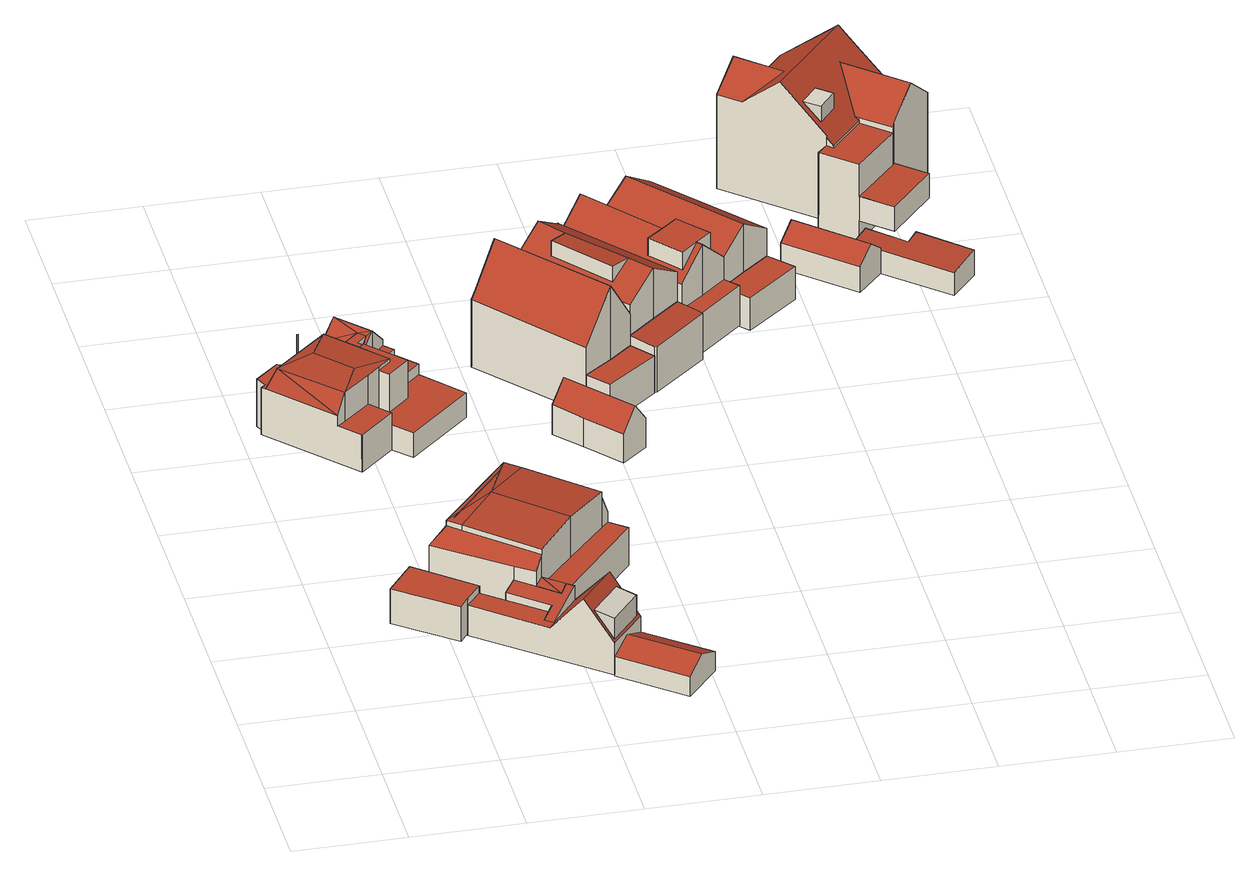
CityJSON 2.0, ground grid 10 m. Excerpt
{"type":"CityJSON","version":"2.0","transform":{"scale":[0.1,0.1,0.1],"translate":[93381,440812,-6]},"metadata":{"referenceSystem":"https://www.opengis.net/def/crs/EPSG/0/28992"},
"CityObjects":{
"building1":{"type":"Building","attributes":{"statusOmschr":"Pand in gebruik","aantalBouwlagen":1,"yearOfConstruction":1929},"address":[{"country":"Nederland","locality":"Rotterdam"}],"geometry":[{"type":"Solid","lod":"2","boundaries":[[[[0,1,2,3]],[[2,1,4,5,6,7]],[[8,9,0,3,10,11]],[[1,0,9,4]],[[4,9,8,5]],[[10,7,6,11]],[[3,2,7,10]],[[11,6,5,8]]]],"semantics":{"surfaces":[{"type":"WallSurface"},{"type":"GroundSurface"},{"type":"RoofSurface"}],"values":[[0,1,2,0,0,0,0,0]]}}]},
"building2":{"type":"Building","attributes":{"statusOmschr":"Pand in gebruik","aantalBouwlagen":1,"yearOfConstruction":1886},"address":[{"country":"Nederland","locality":"Rotterdam"}],"children":["building2-1"],"geometry":[{"type":"Solid","lod":"2","boundaries":[[[[12,13,14,15,16,17]],[[18,19,20,21,22],[23,24,25,26]],[[27,16,15,19,18]],[[28,29,30,31,32,33,34,35,36,37]],[[21,20,30,29,22]],[[15,14,31,30,20,19]],[[31,14,13,32]],[[32,13,12,33]],[[38,35,34,39]],[[35,38,40,36]],[[37,41,42,28]],[[36,40,41,37]],[[16,27,43]],[[34,33,12,44,39]],[[12,17,44]],[[22,29,28,42,43,27,18]],[[43,42,41,40,38,39,44,17,16]],[[26,25,45]],[[24,23,46]],[[46,23,26,45]],[[24,46,45,25]]]],"semantics":{"surfaces":[{"type":"RoofSurface"},{"type":"GroundSurface"},{"type":"WallSurface"}],"values":[[0,0,0,1,2,2,2,2,2,2,2,2,2,2,2,2,0,null,null,null,null]]}}]},
"building2-1":{"type":"BuildingInstallation","parents":["building2"],"geometry":[{"type":"MultiSurface","lod":"2","boundaries":[[[46,23,26,45]],[[24,23,46]],[[24,46,45,25]],[[26,25,45]]],"semantics":{"surfaces":[{"type":"WallSurface"},{"type":"RoofSurface"}],"values":[0,0,1,0]}}]},
"building3":{"type":"Building","attributes":{"statusOmschr":"Pand in gebruik","typeOmschr":"vrijstaand","aantalBouwlagen":3,"hoogste_bouwlaag":1,"laagste_bouwlaag":1,"yearOfConstruction":1886},"address":[{"country":"Nederland","locality":"Rotterdam","thoroughfareNumber":"244","thoroughfareName":"Straatweg","postcode":"3054AM"}],"geometry":[{"type":"Solid","lod":"2","boundaries":[[[[47,48,49,50]],[[51,50,49,52,41,53]],[[54,55,56,57]],[[55,54,58,59]],[[57,56,60,61]],[[62,63,64,65]],[[55,59,60,56]],[[66,67,68]],[[68,67,69,70]],[[71,68,70,72]],[[66,68,73]],[[73,68,71]],[[74,75,76,77,78,79]],[[80,47,81,82,63,83]],[[84,85,52,49,48,58,54,57,61,62,65,86]],[[87,64,63,82,88,89,90]],[[91,81,47,50,51,92]],[[93,41,42]],[[93,53,41]],[[66,81,91,67]],[[67,91,92,69]],[[82,73,71,88]],[[88,71,72,89]],[[81,66,73,82]],[[75,93,42,76]],[[72,70,74,79,89]],[[92,93,75,74,70,69]],[[89,79,78,90]],[[51,53,93,92]],[[62,61,60,83,63]],[[58,48,47,80,59]],[[59,80,83,60]],[[42,41,52,85,76]],[[76,85,84,77]],[[65,64,87,86]],[[84,86,87,90,78,77]]]],"semantics":{"surfaces":[{"type":"WallSurface"},{"type":"RoofSurface"},{"type":"GroundSurface"}],"values":[[0,0,0,0,0,0,1,1,1,1,1,1,1,1,2,1,1,1,1,0,0,0,0,0,0,0,0,0,0,0,0,0,0,0,0,0]]}}]},
"building4":{"type":"Building","attributes":{"statusOmschr":"Pand in gebruik","typeOmschr":"vrijstaand","aantalBouwlagen":2,"hoogste_bouwlaag":1,"laagste_bouwlaag":0,"yearOfConstruction":1895},"address":[{"country":"Nederland","locality":"Rotterdam","thoroughfareNumber":"246","thoroughfareName":"Straatweg","postcode":"3054AM"}],"geometry":[{"type":"Solid","lod":"2","boundaries":[[[[94,95,96,97]],[[98,99,100,101]],[[102,103,104,105]],[[106,101,100,107,108]],[[99,98,109]],[[110,111,112,113,114,115,116,117]],[[118,109,98,101,106,119]],[[120,121,122,123]],[[124,125,126,127,128,129,130,131,132]],[[123,122,133,134]],[[135,136,137,138,139,140,141]],[[142,143,109,118,127]],[[138,137,144,145]],[[146,147,145,144]],[[148,149,141,140,150,151]],[[147,146,152,153]],[[95,154,155,156,157,158,159,160,96]],[[153,152,161,162]],[[104,103,94,97,163]],[[164,165,123,134]],[[162,161,166,167]],[[167,166,168,169]],[[170,104,163,171]],[[166,161,152,146,144,137,136,143,168]],[[122,121,172,102,105,133]],[[173,171,163,97,96,160]],[[159,174,173,160]],[[99,136,135]],[[99,135,100]],[[158,175,174,159]],[[136,109,143]],[[136,99,109]],[[151,150,176,175,158]],[[140,139,176,150]],[[142,126,125]],[[142,127,126]],[[177,142,125]],[[177,143,142]],[[125,124,123]],[[165,177,125]],[[124,120,123]],[[178,120,124]],[[165,125,123]],[[118,128,127]],[[108,107,148,157,156,115]],[[135,141,149,100]],[[100,149,148,107]],[[108,115,114,106]],[[132,178,124]],[[179,169,168,177,165,164]],[[168,143,177]],[[173,174,175,176,139,138,145,147,153,162,167,169,179,170,171]],[[104,170,179,164,134,133,105]],[[129,128,118,119,113]],[[113,119,106,114]],[[129,113,112,130]],[[115,156,155,116]],[[116,155,154,117]],[[172,121,120,131,130]],[[102,172,130,112,111]],[[94,103,102,111,110]],[[154,95,94,110,117]],[[178,132,131,120]],[[157,148,151,158]]]],"semantics":{"surfaces":[{"type":"WallSurface"},{"type":"RoofSurface"},{"type":"GroundSurface"}],"values":[[0,1,0,1,1,1,1,0,1,0,0,1,0,0,1,0,1,0,1,1,0,0,0,1,1,0,0,1,1,0,1,1,0,0,0,0,1,1,1,1,1,1,1,0,0,0,0,0,0,0,0,2,0,0,0,0,0,0,0,0,0,0,0,0]]}}]},
"cityfurniture1":{"type":"CityFurniture","attributes":{"Brondatum":"12-06-2019","Thema":"Lichtmasten","Nivo":"0","Klasse":"Verbindingsweg 2-zijdig","Objecthoogte":"10","Geplaatst_op":"02-12-2010","Datum_laatste_mutatie":"07-06-2019","Straatnaam":"Straatweg","Buurtnaam":"Hillegersberg Noord","Buurt_nummer":"62","Wijknaam":"Hillegersberg-Schiebroek","Wijknummer":"6","Lichtpunttype":"Straatverlichting","Nummer":"17","Beheerobject":"71935/OVL-017","Lamptype":"CPO-TW 140W KL.728","Armatuurtype":"4767 ARM SGS 453 1X CPO-TW 140W K EB OC FG EVSA VLAK GLAS LS-6","Uithoudertype":"UITHOUDER OV CONVERSIEMODEL","Masttype":"TRAMMAST LPH 10M"},"geometry":[{"type":"MultiSurface","lod":"2","boundaries":[[[180,181,182,183]],[[183,182,184,185]],[[185,184,186,187]],[[187,186,181,180]],[[183,185,187,180]]]}]},
"building5":{"type":"Building","attributes":{"statusOmschr":"Pand in gebruik","aantalBouwlagen":1,"yearOfConstruction":1886},"address":[{"country":"Nederland","locality":"Rotterdam"}],"geometry":[{"type":"Solid","lod":"2","boundaries":[[[[188,189,190,191]],[[192,188,191,193]],[[190,194,195,193,191]],[[196,197,195,194]],[[192,197,196,189,188]],[[189,196,194,190]],[[197,192,193,195]]]],"semantics":{"surfaces":[{"type":"RoofSurface"},{"type":"WallSurface"},{"type":"GroundSurface"}],"values":[[0,1,1,1,1,0,2]]}}]},
"building6":{"type":"Building","attributes":{"statusOmschr":"Pand in gebruik","aantalBouwlagen":1,"yearOfConstruction":1880},"address":[{"country":"Nederland","locality":"Rotterdam"}],"geometry":[{"type":"Solid","lod":"2","boundaries":[[[[198,199,200,201,202]],[[203,204,205,206]],[[206,205,200,199]],[[200,205,204,207,201]],[[208,209,198,202]],[[198,209,203,206,199]],[[207,204,203,209,208]],[[207,208,202,201]]]],"semantics":{"surfaces":[{"type":"WallSurface"},{"type":"GroundSurface"},{"type":"RoofSurface"}],"values":[[0,0,0,1,2,2,0,0]]}}]},
"building7":{"type":"Building","attributes":{"statusOmschr":"Pand in gebruik","typeOmschr":"kop van een rij","aantalBouwlagen":4,"hoogste_bouwlaag":2,"laagste_bouwlaag":1,"yearOfConstruction":1880},"address":[{"country":"Nederland","locality":"Rotterdam","thoroughfareNumber":"248","thoroughfareName":"Straatweg","postcode":"3054AM"}],"children":["building7-1","building7-2"]},
"building7-1":{"type":"BuildingPart","parents":["building7"],"geometry":[{"type":"Solid","lod":"2","boundaries":[[[[210,211,212,213,214]],[[215,216,217,218,219]],[[218,210,214,219]],[[211,217,216,212]],[[219,214,213,215]],[[212,216,215,213]],[[217,211,210,218]]]],"semantics":{"surfaces":[{"type":"RoofSurface"},{"type":"GroundSurface"},{"type":"ClosureSurface"},{"type":"WallSurface"}],"values":[[0,1,2,3,3,3,2]]}}]},
"building7-2":{"type":"BuildingPart","parents":["building7"],"geometry":[{"type":"Solid","lod":"2","boundaries":[[[[220,221,222,223]],[[220,224,225,226,221]],[[227,228,225,224]],[[229,228,227,217,211]],[[226,225,228,229,230]],[[222,221,226,230,231]],[[219,223,222,231,214]],[[211,217,218,210]],[[218,217,227,224,220,223,219]],[[210,218,219,214]],[[230,210,214,231]],[[229,211,210,230]]]],"semantics":{"surfaces":[{"type":"WallSurface"},{"type":"RoofSurface"},{"type":"ClosureSurface"},{"type":"GroundSurface"}],"values":[[0,0,0,0,1,1,0,2,3,2,0,0]]}}]},
"building8":{"type":"Building","attributes":{"statusOmschr":"Pand in gebruik","typeOmschr":"tussenpand","aantalBouwlagen":2,"hoogste_bouwlaag":1,"laagste_bouwlaag":0,"yearOfConstruction":1888},"address":[{"country":"Nederland","locality":"Rotterdam","thoroughfareNumber":"250","thoroughfareName":"Straatweg","postcode":"3054AN"}],"children":["building8-1","building8-2"]},
"building8-1":{"type":"BuildingPart","parents":["building8"],"geometry":[{"type":"Solid","lod":"2","boundaries":[[[[232,233,234,235,236,237,238,239]],[[240,241,242,243]],[[244,235,234,245,246,237,236,247]],[[241,248,249,250,251,252,242]],[[253,248,241,240]],[[250,249,245,234,233]],[[246,253,240,237]],[[237,240,243,238]],[[251,232,239,252]],[[232,251,250,233]],[[254,247,236]],[[244,255,235]],[[246,245,249,248,253]],[[242,252,239,238,243]],[[255,244,247,254]],[[235,255,254,236]]]],"semantics":{"surfaces":[{"type":"RoofSurface"},{"type":"ClosureSurface"},{"type":"GroundSurface"},{"type":"WallSurface"}],"values":[[0,1,0,2,1,3,3,3,3,3,3,3,3,3,3,0]]}}]},
"building8-2":{"type":"BuildingPart","parents":["building8"],"geometry":[{"type":"Solid","lod":"2","boundaries":[[[[243,240,253,256,257,258,259]],[[256,260,261,257]],[[248,253,240,241]],[[241,240,243,242]],[[262,261,260,248,241,242,263]],[[242,243,259,263]],[[253,248,260,256]],[[263,259,258,262]],[[257,261,262,258]]]],"semantics":{"surfaces":[{"type":"RoofSurface"},{"type":"WallSurface"},{"type":"ClosureSurface"},{"type":"GroundSurface"}],"values":[[0,1,2,2,3,1,1,1,1]]}}]},
"building9":{"type":"Building","attributes":{"statusOmschr":"Pand in gebruik","typeOmschr":"tussenpand","aantalBouwlagen":2,"hoogste_bouwlaag":1,"laagste_bouwlaag":0,"yearOfConstruction":1885},"address":[{"country":"Nederland","locality":"Rotterdam","thoroughfareNumber":"252","thoroughfareName":"Straatweg","postcode":"3054AN"}],"geometry":[{"type":"Solid","lod":"2","boundaries":[[[[264,265,266,267]],[[268,269,270,265,264,271]],[[272,273,274]],[[275,276,272]],[[277,278,279]],[[280,281,278]],[[280,278,282,269,268,283,272,276]],[[279,278,281,275,272,274]],[[270,284,266,265]],[[285,271,264,267,286]],[[283,287,288,282,278,277,273,272]],[[281,280,276,275]],[[277,279,274,273]],[[283,285,286,287]],[[268,271,285,283]],[[284,270,269,282,288]],[[266,284,288,287,286,267]]]],"semantics":{"surfaces":[{"type":"WallSurface"},{"type":"RoofSurface"},{"type":"GroundSurface"}],"values":[[0,0,0,0,0,0,1,1,2,1,1,0,0,0,0,0,0]]}}]},
"building10":{"type":"Building","attributes":{"statusOmschr":"Pand in gebruik","typeOmschr":"kop van een rij","aantalBouwlagen":3,"hoogste_bouwlaag":1,"laagste_bouwlaag":1,"yearOfConstruction":1888},"address":[{"country":"Nederland","locality":"Rotterdam","thoroughfareNumber":"254","thoroughfareName":"Straatweg","postcode":"3054AN"}],"children":["building10-1","building10-2"]},
"building10-1":{"type":"BuildingPart","parents":["building10"],"geometry":[{"type":"Solid","lod":"2","boundaries":[[[[289,290,291,292]],[[293,294,295,291,290]],[[296,293,290,289]],[[297,289,292,298]],[[299,296,289,297]],[[295,294,300,301,302]],[[301,300,299,297]],[[291,295,302,298,292]],[[299,300,294,293,296]],[[302,301,297,298]]]],"semantics":{"surfaces":[{"type":"ClosureSurface"},{"type":"GroundSurface"},{"type":"WallSurface"},{"type":"RoofSurface"}],"values":[[0,1,0,2,2,2,3,2,2,3]]}}]},
"building10-2":{"type":"BuildingPart","parents":["building10"],"geometry":[{"type":"Solid","lod":"2","boundaries":[[[[303,304,305,306]],[[293,296,289,290]],[[289,296,307,303,306,292]],[[304,308,293,290,291,305]],[[290,289,292,291]],[[307,308,304,303]],[[296,293,308,307]],[[291,292,306,305]]]],"semantics":{"surfaces":[{"type":"WallSurface"},{"type":"ClosureSurface"},{"type":"RoofSurface"},{"type":"GroundSurface"}],"values":[[0,1,2,3,1,0,0,0]]}}]},
"building11":{"type":"Building","attributes":{"statusOmschr":"Pand in gebruik","aantalBouwlagen":1,"yearOfConstruction":1888},"address":[{"country":"Nederland","locality":"Rotterdam"}],"geometry":[{"type":"Solid","lod":"2","boundaries":[[[[309,310,311,312]],[[313,310,309,314,315]],[[313,315,316,317]],[[318,312,311,317,316]],[[310,313,317,311]],[[314,309,312,318]],[[315,314,318,316]]]],"semantics":{"surfaces":[{"type":"WallSurface"},{"type":"GroundSurface"},{"type":"RoofSurface"}],"values":[[0,0,0,0,1,2,2]]}}]},
"building12":{"type":"Building","attributes":{"typeOmschr":"vrijstaand","statusOmschr":"Pand in gebruik","deviation":"yes","aantalBouwlagen":3,"hoogste_bouwlaag":2,"laagste_bouwlaag":0,"yearOfConstruction":1889},"address":[{"country":"Nederland","locality":"Rotterdam","thoroughfareNumber":"256","thoroughfareName":"Straatweg","postcode":"3054AN"}],"children":["building12-1"],"geometry":[{"type":"MultiSurface","lod":"2","boundaries":[[[319,320,321,322,323,324,325,326,327,328,329],[330,331,332,333]],[[334,335,336,337]],[[325,338,339,326]],[[326,339,340,327]],[[341,342,343,338,325,324]],[[344,345,346,341,324,323]],[[347,348,349,350]],[[347,351,352,353,354,348]],[[351,346,345,355,352]],[[356,357,320,319,358]],[[359,321,320,357]],[[321,359,350,349,337,336,322]],[[319,329,360,358]],[[361,362,363,364]],[[365,366,344,323,322,336,335]],[[345,344,366,355]],[[353,352,355,366,365,367]],[[348,354,334,337,349]],[[368,369,342,341,346,351,347,350,359,357,356]],[[370,327,340,371,372]],[[328,327,370]],[[334,354,353,367,335]],[[335,367,365]],[[362,373,374,363]],[[375,376,361,364,377]],[[378,343,342,369,373,376]],[[379,376,373,362,361]],[[374,377,364,363]],[[339,338,343,378,371,340]],[[360,329,328,370,372,380]],[[381,377,374,368,356,358,360,380]],[[371,375,377,381]],[[378,376,375,371]],[[373,369,368,374]],[[372,371,381,380]],[[331,330,382]],[[333,332,383]],[[382,330,333,383]],[[331,382,383,332]]],"semantics":{"surfaces":[{"type":"RoofSurface"},{"type":"WallSurface"},{"type":"GroundSurface"},{"type":"OuterCeilingSurface"}],"values":[0,1,1,1,1,1,1,1,1,1,1,1,0,1,0,0,0,0,2,1,1,1,1,3,0,1,1,1,0,0,1,1,1,1,1,null,null,null,null]}}]},
"building12-1":{"type":"BuildingInstallation","parents":["building12"],"geometry":[{"type":"MultiSurface","lod":"2","boundaries":[[[382,330,333,383]],[[333,332,383]],[[331,330,382]],[[331,382,383,332]]],"semantics":{"surfaces":[{"type":"WallSurface"},{"type":"RoofSurface"}],"values":[0,0,0,1]}}]},
"building13":{"type":"Building","attributes":{"statusOmschr":"Pand in gebruik","avineonStatus":"unmatchedfootprint","aantalBouwlagen":1,"yearOfConstruction":1889},"address":[{"country":"Nederland","locality":"Rotterdam"}],"geometry":[{"type":"Solid","lod":"2","boundaries":[[[[384,385,386,387,388,389]],[[386,390,391,387]],[[387,391,392,388]],[[391,390,393,394,395,392]],[[388,392,395,389]],[[393,385,384,394]],[[394,384,389,395]],[[385,393,390,386]]]],"semantics":{"surfaces":[{"type":"GroundSurface"},{"type":"WallSurface"},{"type":"RoofSurface"}],"values":[[0,1,1,2,1,1,1,1]]}}]}
},
"vertices":[
[44,164,80],[44,164,46],[95,124,46],[95,124,80],[67,194,46],[117,152,46],[116,151,46],[103,135,46],[117,152,80],[67,194,80],[103,135,80],[116,151,80],
[168,110,73],[116,151,74],[103,135,74],[162,87,73],[167,94,73],[160,100,73],[216,102,111],[186,67,110],[208,49,75],[222,65,75],[238,83,76],[209,52,77],[194,64,100],[220,94,101],[234,82,78],[191,123,74],[185,128,44],[238,83,44],[208,49,44],[103,135,44],[116,151,44],[168,110,44],[169,111,44],[136,139,44],[145,149,44],[179,120,44],[136,139,79],[169,111,79],[145,149,84],[179,120,84],[185,128,88],[191,123,88],[168,110,79],[234,82,98],[209,52,97],
[85,201,94],[85,201,43],[145,149,43],[145,149,97],[161,136,98],[179,120,43],[161,136,84],[114,240,43],[114,240,87],[129,258,87],[129,258,43],[116,238,43],[116,238,87],[132,256,87],[132,256,43],[163,293,43],[163,293,96],[177,282,93],[177,282,43],[100,203,115],[111,193,115],[144,230,120],[167,142,115],[200,179,120],[179,269,115],[235,218,115],[166,280,115],[200,179,80],[167,142,80],[185,128,80],[257,213,80],[242,225,80],[235,218,80],[116,238,95],[100,203,110],[166,280,110],[132,256,95],[257,213,43],[185,128,43],[228,237,43],[228,237,91],[179,269,110],[235,218,110],[242,225,90],[111,193,110],[167,142,110],[167,142,88],
[121,491,69],[121,491,59],[147,515,59],[147,515,69],[54,500,102],[21,488,99],[67,439,99],[82,469,102],[105,508,75],[105,508,69],[130,532,69],[130,532,75],[115,482,99],[92,461,99],[103,471,99],[70,531,99],[121,491,96],[105,508,96],[100,514,96],[92,507,96],[115,482,96],[103,471,96],[110,463,96],[130,481,96],[82,518,99],[92,507,99],[98,516,81],[98,516,75],[110,527,75],[110,527,99],[105,527,95],[99,533,95],[89,524,95],[84,519,95],[82,518,95],[92,507,95],[100,514,95],[98,516,95],[96,518,95],[122,540,75],[122,540,81],[60,433,81],[11,487,81],[8,490,81],[8,490,35],[76,415,35],[76,415,71],[60,433,71],[89,524,81],[71,544,81],[12,493,81],[12,493,35],[7,503,81],[7,503,35],[92,461,71],[67,439,71],[77,415,71],[108,443,71],[28,522,81],[28,522,35],[130,481,59],[110,463,59],[103,471,59],[92,461,59],[108,443,59],[123,427,59],[179,478,59],[38,517,81],[38,517,35],[131,532,69],[96,568,81],[84,555,99],[70,547,81],[70,547,35],[72,545,81],[72,545,35],[130,532,35],[131,532,35],[100,514,75],[179,478,35],[123,427,35],[108,443,35],[77,415,35],[72,545,83],[96,518,81],[96,568,35],
[69,628,39],[69,628,6],[69,627,6],[69,627,39],[70,627,6],[70,627,39],[70,628,6],[70,628,39],
[238,83,61],[222,65,72],[276,21,72],[291,38,62],[238,83,43],[291,38,43],[262,4,62],[262,4,43],[208,49,62],[208,49,43],
[301,385,87],[289,375,67],[289,375,39],[312,394,39],[312,394,68],[241,431,68],[241,431,39],[262,407,39],[262,407,67],[264,450,39],[264,450,68],[253,441,87],
[300,473,78],[275,453,79],[291,434,79],[337,472,77],[321,492,77],[337,472,41],[291,434,41],[275,453,41],[300,473,41],[321,492,41],
[240,579,41],[240,579,117],[244,582,109],[244,582,41],[202,547,41],[202,547,114],[222,564,151],[198,544,41],[198,544,107],[275,453,105],[300,473,150],[321,492,108],
[289,624,120],[290,622,120],[268,603,138],[286,581,137],[328,532,137],[345,512,137],[370,533,117],[290,625,119],[345,512,88],[345,512,42],[370,533,42],[370,533,88],[271,568,125],[244,582,118],[321,492,117],[312,519,124],[321,492,42],[244,582,42],[290,622,42],[289,624,42],[290,625,42],[321,492,87],[312,519,139],[271,568,140],
[337,472,86],[339,471,86],[387,512,87],[384,517,87],[337,472,42],[339,471,42],[387,512,42],[384,517,42],
[384,517,82],[384,517,43],[428,555,43],[428,555,82],[373,530,106],[290,625,106],[290,625,43],[373,530,82],[391,553,131],[405,565,114],[405,565,131],[376,540,131],[376,540,114],[382,592,115],[368,580,131],[382,592,131],[353,568,114],[353,568,131],[313,645,132],[395,548,131],[336,664,43],[395,548,82],[417,567,82],[417,567,104],[336,664,105],
[439,589,73],[439,589,42],[463,609,42],[463,609,73],[416,569,42],[336,664,42],[385,701,42],[416,569,73],[439,589,120],[463,609,100],[416,569,100],[336,664,99],[360,683,120],[385,701,100],
[435,547,74],[435,547,42],[482,586,42],[482,586,74],[428,555,74],[428,555,42],
[481,637,66],[481,637,41],[537,586,41],[537,586,66],[504,662,41],[493,650,79],[504,662,66],[560,611,66],[560,611,41],[549,599,79],
[603,776,122],[596,782,130],[581,795,147],[568,807,162],[502,732,162],[535,702,123],[534,700,123],[539,695,117],[568,728,117],[565,731,120],[562,774,147],[532,712,131],[519,723,146],[534,741,146],[547,730,131],[500,812,88],[500,812,116],[527,843,116],[527,843,88],[534,700,115],[539,695,115],[568,728,115],[535,702,40],[525,691,40],[525,691,115],[475,755,132],[457,771,132],[457,771,40],[502,822,40],[502,822,88],[523,847,88],[523,847,40],[479,796,40],[479,796,149],[496,816,127],[496,816,88],[476,793,153],[631,751,40],[596,782,40],[631,751,122],[581,795,40],[612,730,147],[579,643,84],[579,643,60],[618,687,60],[618,687,84],[510,804,127],[512,761,153],[500,812,127],[593,709,40],[554,665,40],[568,728,120],[592,707,115],[592,707,120],[554,665,60],[593,709,60],[592,707,84],[554,665,84],[593,709,84],[554,665,115],[557,663,84],[593,709,123],[593,709,115],[532,712,146],[547,730,146],
[613,571,37],[542,634,37],[556,650,37],[586,623,37],[595,634,37],[636,597,37],[556,650,62],[586,623,61],[595,634,63],[542,634,60],[613,571,59],[636,597,62]
]}
